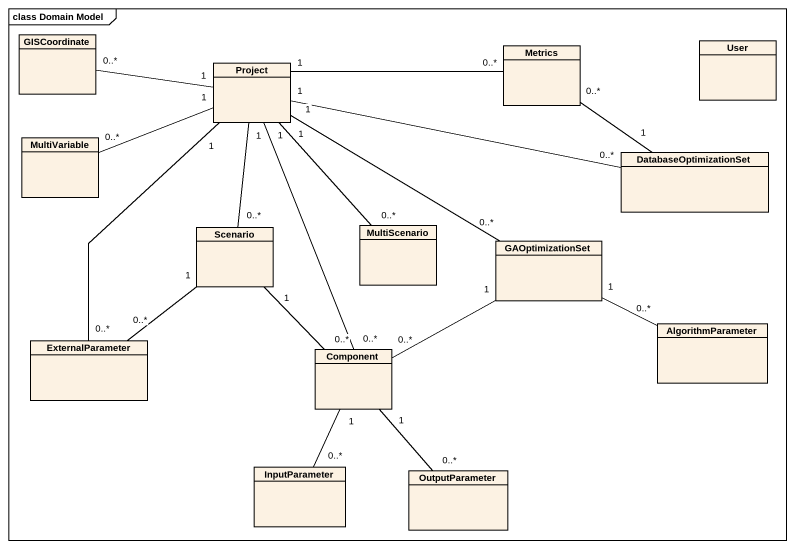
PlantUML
@startuml
mainframe class Domain Model
hide circle
hide empty members
class GISCoordinate
class Project
class Metrics
class User
class MultiVariable
class DatabaseOptimizationSet
class Scenario
class MultiScenario
class GAOptimizationSet
class ExternalParameter
class AlgorithmParameter
class "Component" as Component_
class InputParameter
class OutputParameter
Project "1" -left- "0..*" GISCoordinate
Project "1" -right- "0..*" Metrics
Project "1" -left- "0..*" MultiVariable
Project "1" -right- "0..*" DatabaseOptimizationSet
Project "1" -- "0..*" Scenario
Project "1" -- "0..*" MultiScenario
Project "1" -- "0..*" GAOptimizationSet
Project "1" -- "0..*" ExternalParameter
Project "1" -- "0..*" Component_
DatabaseOptimizationSet "1" -up- "0..*" Metrics
Scenario "1" -- "0..*" ExternalParameter
Scenario "1" -- "0..*" Component_
GAOptimizationSet "1" -right- "0..*" AlgorithmParameter
GAOptimizationSet "1" -left- "0..*" Component_
Component_ "1" -- "0..*" InputParameter
Component_ "1" -- "0..*" OutputParameter
@enduml
